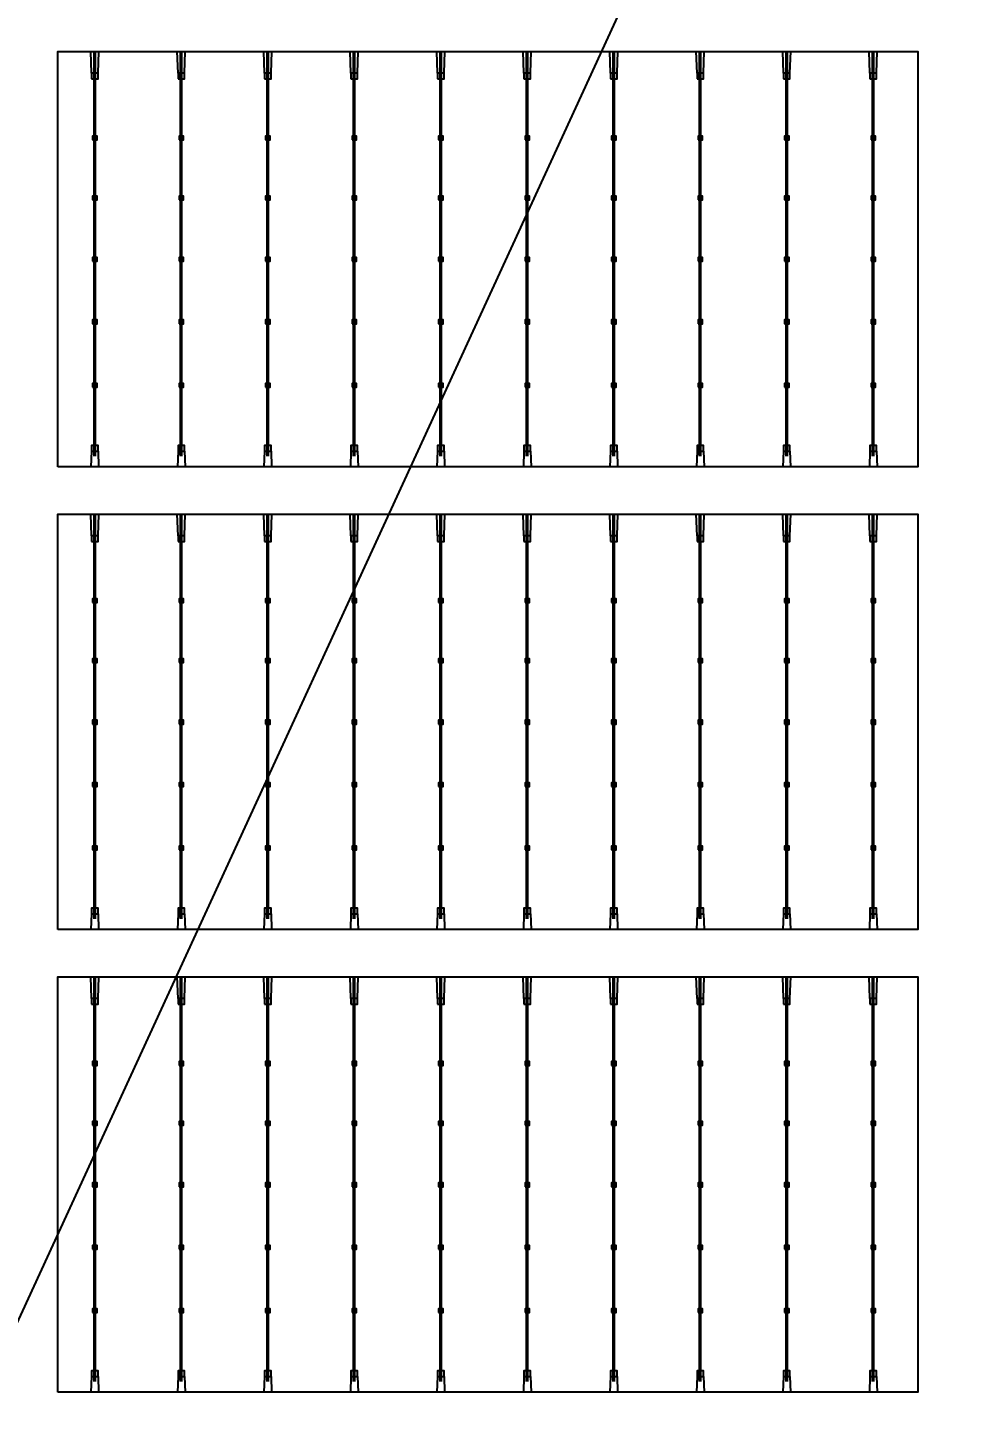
# Model space of a CAD drawing. Header units: millimetres. Extents: x 10297564 to 11610295, y -9287743 to -8409454.
# Drawn here: x 10433895 to 10436488, y -9085170 to -9081302 of the extents above; entities that cross this region are included whole.
import ezdxf

# ---------------------------------------------------------------- set-up
doc = ezdxf.new("R2010")
doc.units = ezdxf.units.MM
doc.header["$LTSCALE"] = 100
doc.layers.add('E1', color=1, linetype='Continuous')
doc.layers.add('Outline', color=5, linetype='Continuous', lineweight=25)
doc.styles.add('HL-S1', font='DotumChe.ttf')
doc.styles.add('MG', font='malgun.ttf')
doc.dimstyles.new('HL-100', dxfattribs={"dimscale": 100, "dimtxt": 3, "dimasz": 4, "dimexe": 2, "dimexo": 2, "dimgap": 1, "dimtad": 1, "dimdec": 0, "dimzin": 0, "dimlunit": 6, "dimtxsty": 'HL-S1', "dimblk": 'DOTSMALL', "dimcen": 4, "dimdle": 2, "dimclrd": 256, "dimclre": 256, "dimclrt": 4, "dimazin": 0, "dimtfac": 1, "dimtdec": 0, "dimtix": 1, "dimtmove": 2, "dimatfit": 3, "dimldrblk": 'DOTSMALL', "dimfxl": 1.5, "dimtolj": 1, "dimtzin": 0, "dimlwd": -1, "dimlwe": -1, "dimarcsym": 0})

# ---------------------------------------------------------------- blocks, each defined once
blk = doc.blocks.new('*D75')
at = {"layer": 'defpoints', "color": 0, "transparency": 16777216}
for p in [(10439230.2, -9073249.8), (10439230.2, -9073249.8), (10423426.7, -9107604.7)]:
    blk.add_point(p, dxfattribs=at)
at = {"layer": 'E1', "color": 1, "transparency": 16777216}
for p, q in [((10439593.6, -9073417), (10439593.6, -9073417)), ((10423593.8, -9107241.3), (10439063, -9073613.2)), ((10423790.1, -9107771.8), (10423790.1, -9107771.8))]:
    blk.add_line(p, q, dxfattribs=at)
for points in [[(10439002.4, -9073585.4), (10439123.6, -9073641.1), (10439230.2, -9073249.8)], [(10423533.3, -9107213.4), (10423654.4, -9107269.1), (10423426.7, -9107604.7)]]:
    blk.add_solid(points, dxfattribs=at)
at = {"layer": 'E1', "color": 7, "transparency": 16777216, "insert": (10430911.1, -9090235.3), "char_height": 500, "attachment_point": 5, "rotation": 65.2972, "style": 'MG'}
blk.add_mtext('\\A1;2711.1', dxfattribs=at)
blk = doc.blocks.new('_DotSmall')
at = {"color": 0, "linetype": 'ByBlock', "const_width": 0.5}
blk.add_lwpolyline([(-0.0625, 0, 1), (0.0625, 0, 1)], format="xyb", close=True, dxfattribs=at)

msp = doc.modelspace()

# ---------------------------------------------------------------- hatches: boundary and pattern name
at = {"true_color": 0x939598}
h = msp.add_hatch(color=252, dxfattribs=at)
h.dxf.hatch_style = 1
h.paths.add_polyline_path([(10434083.9, -9081367.8), (10434079.9, -9081367.8), (10434079.9, -9082496.2), (10434083.9, -9082496.2)])
h = msp.add_hatch(color=252, dxfattribs=at)
h.dxf.hatch_style = 1
h.paths.add_polyline_path([(10434325.2, -9081367.8), (10434321.2, -9081367.8), (10434321.2, -9082496.2), (10434325.2, -9082496.2)])
h = msp.add_hatch(color=252, dxfattribs=at)
h.dxf.hatch_style = 1
h.paths.add_polyline_path([(10434566.5, -9081367.8), (10434562.5, -9081367.8), (10434562.5, -9082496.2), (10434566.5, -9082496.2)])
h = msp.add_hatch(color=252, dxfattribs=at)
h.dxf.hatch_style = 1
h.paths.add_polyline_path([(10434807.8, -9081367.8), (10434803.8, -9081367.8), (10434803.8, -9082496.2), (10434807.8, -9082496.2)])
h = msp.add_hatch(color=252, dxfattribs=at)
h.dxf.hatch_style = 1
h.paths.add_polyline_path([(10435049.1, -9081367.8), (10435045.1, -9081367.8), (10435045.1, -9082496.2), (10435049.1, -9082496.2)])
h = msp.add_hatch(color=252, dxfattribs=at)
h.dxf.hatch_style = 1
h.paths.add_polyline_path([(10435290.4, -9081367.8), (10435286.4, -9081367.8), (10435286.4, -9082496.2), (10435290.4, -9082496.2)])
h = msp.add_hatch(color=252, dxfattribs=at)
h.dxf.hatch_style = 1
h.paths.add_polyline_path([(10435531.7, -9081367.8), (10435527.7, -9081367.8), (10435527.7, -9082496.2), (10435531.7, -9082496.2)])
h = msp.add_hatch(color=252, dxfattribs=at)
h.dxf.hatch_style = 1
h.paths.add_polyline_path([(10435773, -9081367.8), (10435769, -9081367.8), (10435769, -9082496.2), (10435773, -9082496.2)])
h = msp.add_hatch(color=252, dxfattribs=at)
h.dxf.hatch_style = 1
h.paths.add_polyline_path([(10436014.4, -9081367.8), (10436010.3, -9081367.8), (10436010.3, -9082496.2), (10436014.4, -9082496.2)])
h = msp.add_hatch(color=252, dxfattribs=at)
h.dxf.hatch_style = 1
h.paths.add_polyline_path([(10436255.7, -9081367.8), (10436251.6, -9081367.8), (10436251.6, -9082496.2), (10436255.7, -9082496.2)])
h = msp.add_hatch(color=252, dxfattribs=at)
h.dxf.hatch_style = 1
h.paths.add_polyline_path([(10434083.9, -9082658), (10434079.9, -9082658), (10434079.9, -9083786.4), (10434083.9, -9083786.4)])
h = msp.add_hatch(color=252, dxfattribs=at)
h.dxf.hatch_style = 1
h.paths.add_polyline_path([(10434325.2, -9082658), (10434321.2, -9082658), (10434321.2, -9083786.4), (10434325.2, -9083786.4)])
h = msp.add_hatch(color=252, dxfattribs=at)
h.dxf.hatch_style = 1
h.paths.add_polyline_path([(10434566.5, -9082658), (10434562.5, -9082658), (10434562.5, -9083786.4), (10434566.5, -9083786.4)])
h = msp.add_hatch(color=252, dxfattribs=at)
h.dxf.hatch_style = 1
h.paths.add_polyline_path([(10434807.8, -9082658), (10434803.8, -9082658), (10434803.8, -9083786.4), (10434807.8, -9083786.4)])
h = msp.add_hatch(color=252, dxfattribs=at)
h.dxf.hatch_style = 1
h.paths.add_polyline_path([(10435049.1, -9082658), (10435045.1, -9082658), (10435045.1, -9083786.4), (10435049.1, -9083786.4)])
h = msp.add_hatch(color=252, dxfattribs=at)
h.dxf.hatch_style = 1
h.paths.add_polyline_path([(10435290.4, -9082658), (10435286.4, -9082658), (10435286.4, -9083786.4), (10435290.4, -9083786.4)])
h = msp.add_hatch(color=252, dxfattribs=at)
h.dxf.hatch_style = 1
h.paths.add_polyline_path([(10435531.7, -9082658), (10435527.7, -9082658), (10435527.7, -9083786.4), (10435531.7, -9083786.4)])
h = msp.add_hatch(color=252, dxfattribs=at)
h.dxf.hatch_style = 1
h.paths.add_polyline_path([(10435773, -9082658), (10435769, -9082658), (10435769, -9083786.4), (10435773, -9083786.4)])
h = msp.add_hatch(color=252, dxfattribs=at)
h.dxf.hatch_style = 1
h.paths.add_polyline_path([(10436014.4, -9082658), (10436010.3, -9082658), (10436010.3, -9083786.4), (10436014.4, -9083786.4)])
h = msp.add_hatch(color=252, dxfattribs=at)
h.dxf.hatch_style = 1
h.paths.add_polyline_path([(10436255.7, -9082658), (10436251.6, -9082658), (10436251.6, -9083786.4), (10436255.7, -9083786.4)])
h = msp.add_hatch(color=252, dxfattribs=at)
h.dxf.hatch_style = 1
h.paths.add_polyline_path([(10434083.9, -9083948.2), (10434079.9, -9083948.2), (10434079.9, -9085076.7), (10434083.9, -9085076.7)])
h = msp.add_hatch(color=252, dxfattribs=at)
h.dxf.hatch_style = 1
h.paths.add_polyline_path([(10434325.2, -9083948.2), (10434321.2, -9083948.2), (10434321.2, -9085076.7), (10434325.2, -9085076.7)])
h = msp.add_hatch(color=252, dxfattribs=at)
h.dxf.hatch_style = 1
h.paths.add_polyline_path([(10434566.5, -9083948.2), (10434562.5, -9083948.2), (10434562.5, -9085076.7), (10434566.5, -9085076.7)])
h = msp.add_hatch(color=252, dxfattribs=at)
h.dxf.hatch_style = 1
h.paths.add_polyline_path([(10434807.8, -9083948.2), (10434803.8, -9083948.2), (10434803.8, -9085076.7), (10434807.8, -9085076.7)])
h = msp.add_hatch(color=252, dxfattribs=at)
h.dxf.hatch_style = 1
h.paths.add_polyline_path([(10435049.1, -9083948.2), (10435045.1, -9083948.2), (10435045.1, -9085076.7), (10435049.1, -9085076.7)])
h = msp.add_hatch(color=252, dxfattribs=at)
h.dxf.hatch_style = 1
h.paths.add_polyline_path([(10435290.4, -9083948.2), (10435286.4, -9083948.2), (10435286.4, -9085076.7), (10435290.4, -9085076.7)])
h = msp.add_hatch(color=252, dxfattribs=at)
h.dxf.hatch_style = 1
h.paths.add_polyline_path([(10435531.7, -9083948.2), (10435527.7, -9083948.2), (10435527.7, -9085076.7), (10435531.7, -9085076.7)])
h = msp.add_hatch(color=252, dxfattribs=at)
h.dxf.hatch_style = 1
h.paths.add_polyline_path([(10435773, -9083948.2), (10435769, -9083948.2), (10435769, -9085076.7), (10435773, -9085076.7)])
h = msp.add_hatch(color=252, dxfattribs=at)
h.dxf.hatch_style = 1
h.paths.add_polyline_path([(10436014.4, -9083948.2), (10436010.3, -9083948.2), (10436010.3, -9085076.7), (10436014.4, -9085076.7)])
h = msp.add_hatch(color=252, dxfattribs=at)
h.dxf.hatch_style = 1
h.paths.add_polyline_path([(10436255.7, -9083948.2), (10436251.6, -9083948.2), (10436251.6, -9085076.7), (10436255.7, -9085076.7)])

# ---------------------------------------------------------------- linework, layer by layer
for p, q in [((10434072.8, -9081428), (10434070.8, -9081367.8)), ((10434079.9, -9082496.2), (10434079.9, -9081367.8)), ((10434083.9, -9082496.2), (10434083.9, -9081367.8)), ((10434090.9, -9081428), (10434092.9, -9081367.8)), ((10434314.1, -9081428), (10434312.2, -9081367.8)), ((10434321.2, -9082496.2), (10434321.2, -9081367.8)), ((10434325.2, -9082496.2), (10434325.2, -9081367.8)), ((10434332.3, -9081428), (10434334.2, -9081367.8)), ((10434555.4, -9081428), (10434553.5, -9081367.8)), ((10434562.5, -9082496.2), (10434562.5, -9081367.8)), ((10434566.5, -9082496.2), (10434566.5, -9081367.8)), ((10434573.6, -9081428), (10434575.5, -9081367.8)), ((10434796.7, -9081428), (10434794.8, -9081367.8)), ((10434803.8, -9082496.2), (10434803.8, -9081367.8)), ((10434807.8, -9082496.2), (10434807.8, -9081367.8)), ((10434814.9, -9081428), (10434816.8, -9081367.8)), ((10435038, -9081428), (10435036.1, -9081367.8)), ((10435045.1, -9082496.2), (10435045.1, -9081367.8)), ((10435049.1, -9082496.2), (10435049.1, -9081367.8)), ((10435056.2, -9081428), (10435058.1, -9081367.8)), ((10435279.3, -9081428), (10435277.4, -9081367.8)), ((10435286.4, -9082496.2), (10435286.4, -9081367.8)), ((10435290.4, -9082496.2), (10435290.4, -9081367.8)), ((10435297.5, -9081428), (10435299.4, -9081367.8)), ((10435520.7, -9081428), (10435518.7, -9081367.8)), ((10435527.7, -9082496.2), (10435527.7, -9081367.8)), ((10435531.7, -9082496.2), (10435531.7, -9081367.8)), ((10435538.8, -9081428), (10435540.8, -9081367.8)), ((10435762, -9081428), (10435760, -9081367.8)), ((10435769, -9082496.2), (10435769, -9081367.8)), ((10435773, -9082496.2), (10435773, -9081367.8)), ((10435780.1, -9081428), (10435782.1, -9081367.8)), ((10436003.3, -9081428), (10436001.3, -9081367.8)), ((10436010.3, -9082496.2), (10436010.3, -9081367.8)), ((10436014.4, -9082496.2), (10436014.4, -9081367.8)), ((10436021.4, -9081428), (10436023.4, -9081367.8)), ((10436244.6, -9081428), (10436242.6, -9081367.8)), ((10436251.6, -9082496.2), (10436251.6, -9081367.8)), ((10436255.7, -9082496.2), (10436255.7, -9081367.8)), ((10436262.7, -9081428), (10436264.7, -9081367.8)), ((10434081.5, -9081428.7), (10434081.5, -9081771)), ((10434082.3, -9081428.7), (10434082.3, -9081771)), ((10434322.8, -9081428.7), (10434322.8, -9081771)), ((10434323.6, -9081428.7), (10434323.6, -9081771)), ((10434564.1, -9081428.7), (10434564.1, -9081942.3)), ((10434564.9, -9081428.7), (10434564.9, -9081942.3)), ((10434805.4, -9081428.7), (10434805.4, -9081942.3)), ((10434806.2, -9081428.7), (10434806.2, -9081942.3)), ((10435046.7, -9081428.7), (10435046.7, -9081942.3)), ((10435047.5, -9081428.7), (10435047.5, -9081942.3)), ((10435288, -9081428.7), (10435288, -9081942.3)), ((10435288.8, -9081428.7), (10435288.8, -9081942.3)), ((10435529.3, -9081428.7), (10435529.3, -9081942.3)), ((10435530.1, -9081428.7), (10435530.1, -9081942.3)), ((10435770.6, -9081428.7), (10435770.6, -9081942.3)), ((10435771.4, -9081428.7), (10435771.4, -9081942.3)), ((10436011.9, -9081428.7), (10436011.9, -9081942.3)), ((10436012.8, -9081428.7), (10436012.8, -9081942.3)), ((10436253.2, -9081428.7), (10436253.2, -9081942.3)), ((10436254.1, -9081428.7), (10436254.1, -9081942.3)), ((10434081.5, -9081781.5), (10434081.5, -9081942.3)), ((10434082.3, -9081781.5), (10434082.3, -9081942.3)), ((10434322.8, -9081781.5), (10434322.8, -9081942.3)), ((10434323.6, -9081781.5), (10434323.6, -9081942.3)), ((10434081.5, -9081952.8), (10434081.5, -9082116.4)), ((10434082.3, -9081952.8), (10434082.3, -9082116.4)), ((10434322.8, -9081952.8), (10434322.8, -9082293.3)), ((10434323.6, -9081952.8), (10434323.6, -9082293.3)), ((10434564.1, -9081952.8), (10434564.1, -9082293.3)), ((10434564.9, -9081952.8), (10434564.9, -9082293.3)), ((10434805.4, -9081952.8), (10434805.4, -9082293.3)), ((10434806.2, -9081952.8), (10434806.2, -9082293.3)), ((10435046.7, -9081952.8), (10435046.7, -9082293.3)), ((10435047.5, -9081952.8), (10435047.5, -9082293.3)), ((10435288, -9081952.8), (10435288, -9082293.3)), ((10435288.8, -9081952.8), (10435288.8, -9082293.3)), ((10435529.3, -9081952.8), (10435529.3, -9082293.3)), ((10435530.1, -9081952.8), (10435530.1, -9082293.3)), ((10435770.6, -9081952.8), (10435770.6, -9082293.3)), ((10435771.4, -9081952.8), (10435771.4, -9082293.3)), ((10436011.9, -9081952.8), (10436011.9, -9082293.3)), ((10436012.8, -9081952.8), (10436012.8, -9082293.3)), ((10436253.2, -9081952.8), (10436253.2, -9082293.3)), ((10436254.1, -9081952.8), (10436254.1, -9082293.3)), ((10434081.5, -9082126.9), (10434081.5, -9082293.3)), ((10434082.3, -9082126.9), (10434082.3, -9082293.3)), ((10434081.5, -9082303.7), (10434081.5, -9082466.2)), ((10434082.3, -9082303.7), (10434082.3, -9082466.2)), ((10434322.8, -9082303.7), (10434322.8, -9082466.2)), ((10434323.6, -9082303.7), (10434323.6, -9082466.2)), ((10434564.1, -9082303.7), (10434564.1, -9082466.2)), ((10434564.9, -9082303.7), (10434564.9, -9082466.2)), ((10434805.4, -9082303.7), (10434805.4, -9082466.2)), ((10434806.2, -9082303.7), (10434806.2, -9082466.2)), ((10435046.7, -9082303.7), (10435046.7, -9082466.2)), ((10435047.5, -9082303.7), (10435047.5, -9082466.2)), ((10435288, -9082303.7), (10435288, -9082466.2)), ((10435288.8, -9082303.7), (10435288.8, -9082466.2)), ((10435529.3, -9082303.7), (10435529.3, -9082466.2)), ((10435530.1, -9082303.7), (10435530.1, -9082466.2)), ((10435770.6, -9082303.7), (10435770.6, -9082466.2)), ((10435771.4, -9082303.7), (10435771.4, -9082466.2)), ((10436011.9, -9082303.7), (10436011.9, -9082466.2)), ((10436012.8, -9082303.7), (10436012.8, -9082466.2)), ((10436253.2, -9082303.7), (10436253.2, -9082466.2)), ((10436254.1, -9082303.7), (10436254.1, -9082466.2)), ((10434072.8, -9082482.3), (10434071.1, -9082525.5)), ((10434090.9, -9082482.3), (10434092.6, -9082525.5)), ((10434314.1, -9082482.3), (10434312.4, -9082525.5)), ((10434332.3, -9082482.3), (10434333.9, -9082525.5)), ((10434555.4, -9082482.3), (10434553.7, -9082525.5)), ((10434573.6, -9082482.3), (10434575.2, -9082525.5)), ((10434796.7, -9082482.3), (10434795, -9082525.5)), ((10434814.9, -9082482.3), (10434816.6, -9082525.5)), ((10435038, -9082482.3), (10435036.4, -9082525.5)), ((10435056.2, -9082482.3), (10435057.9, -9082525.5)), ((10435279.3, -9082482.3), (10435277.7, -9082525.5)), ((10435297.5, -9082482.3), (10435299.2, -9082525.5)), ((10435520.7, -9082482.3), (10435519, -9082525.5)), ((10435538.8, -9082482.3), (10435540.5, -9082525.5)), ((10435762, -9082482.3), (10435760.3, -9082525.5)), ((10435780.1, -9082482.3), (10435781.8, -9082525.5)), ((10436003.3, -9082482.3), (10436001.6, -9082525.5)), ((10436021.4, -9082482.3), (10436023.1, -9082525.5)), ((10436244.6, -9082482.3), (10436242.9, -9082525.5)), ((10436262.7, -9082482.3), (10436264.4, -9082525.5)), ((10434072.8, -9082718.3), (10434070.8, -9082658)), ((10434079.9, -9083786.4), (10434079.9, -9082658)), ((10434083.9, -9083786.4), (10434083.9, -9082658)), ((10434090.9, -9082718.3), (10434092.9, -9082658)), ((10434314.1, -9082718.3), (10434312.2, -9082658)), ((10434321.2, -9083786.4), (10434321.2, -9082658)), ((10434325.2, -9083786.4), (10434325.2, -9082658)), ((10434332.3, -9082718.3), (10434334.2, -9082658)), ((10434555.4, -9082718.3), (10434553.5, -9082658)), ((10434562.5, -9083786.4), (10434562.5, -9082658)), ((10434566.5, -9083786.4), (10434566.5, -9082658)), ((10434573.6, -9082718.3), (10434575.5, -9082658)), ((10434796.7, -9082718.3), (10434794.8, -9082658)), ((10434803.8, -9083786.4), (10434803.8, -9082658)), ((10434807.8, -9083786.4), (10434807.8, -9082658)), ((10434814.9, -9082718.3), (10434816.8, -9082658)), ((10435038, -9082718.3), (10435036.1, -9082658)), ((10435045.1, -9083786.4), (10435045.1, -9082658)), ((10435049.1, -9083786.4), (10435049.1, -9082658)), ((10435056.2, -9082718.3), (10435058.1, -9082658)), ((10435279.3, -9082718.3), (10435277.4, -9082658)), ((10435286.4, -9083786.4), (10435286.4, -9082658)), ((10435290.4, -9083786.4), (10435290.4, -9082658)), ((10435297.5, -9082718.3), (10435299.4, -9082658)), ((10435520.7, -9082718.3), (10435518.7, -9082658)), ((10435527.7, -9083786.4), (10435527.7, -9082658)), ((10435531.7, -9083786.4), (10435531.7, -9082658)), ((10435538.8, -9082718.3), (10435540.8, -9082658)), ((10435762, -9082718.3), (10435760, -9082658)), ((10435769, -9083786.4), (10435769, -9082658)), ((10435773, -9083786.4), (10435773, -9082658)), ((10435780.1, -9082718.3), (10435782.1, -9082658)), ((10436003.3, -9082718.3), (10436001.3, -9082658)), ((10436010.3, -9083786.4), (10436010.3, -9082658)), ((10436014.4, -9083786.4), (10436014.4, -9082658)), ((10436021.4, -9082718.3), (10436023.4, -9082658)), ((10436244.6, -9082718.3), (10436242.6, -9082658)), ((10436251.6, -9083786.4), (10436251.6, -9082658)), ((10436255.7, -9083786.4), (10436255.7, -9082658)), ((10436262.7, -9082718.3), (10436264.7, -9082658)), ((10434081.5, -9082719), (10434081.5, -9083061.3)), ((10434082.3, -9082719), (10434082.3, -9083061.3)), ((10434322.8, -9082719), (10434322.8, -9083061.3)), ((10434323.6, -9082719), (10434323.6, -9083061.3)), ((10434564.1, -9082719), (10434564.1, -9083232.5)), ((10434564.9, -9082719), (10434564.9, -9083232.5)), ((10434805.4, -9082719), (10434805.4, -9083232.5)), ((10434806.2, -9082719), (10434806.2, -9083232.5)), ((10435046.7, -9082719), (10435046.7, -9083232.5)), ((10435047.5, -9082719), (10435047.5, -9083232.5)), ((10435288, -9082719), (10435288, -9083232.5)), ((10435288.8, -9082719), (10435288.8, -9083232.5)), ((10435529.3, -9082719), (10435529.3, -9083232.5)), ((10435530.1, -9082719), (10435530.1, -9083232.5)), ((10435770.6, -9082719), (10435770.6, -9083232.5)), ((10435771.4, -9082719), (10435771.4, -9083232.5)), ((10436011.9, -9082719), (10436011.9, -9083232.5)), ((10436012.8, -9082719), (10436012.8, -9083232.5)), ((10436253.2, -9082719), (10436253.2, -9083232.5)), ((10436254.1, -9082719), (10436254.1, -9083232.5)), ((10434081.5, -9083071.7), (10434081.5, -9083232.5)), ((10434082.3, -9083071.7), (10434082.3, -9083232.5)), ((10434322.8, -9083071.7), (10434322.8, -9083232.5)), ((10434323.6, -9083071.7), (10434323.6, -9083232.5)), ((10434081.5, -9083243), (10434081.5, -9083406.6)), ((10434082.3, -9083243), (10434082.3, -9083406.6)), ((10434322.8, -9083243), (10434322.8, -9083583.5)), ((10434323.6, -9083243), (10434323.6, -9083583.5)), ((10434564.1, -9083243), (10434564.1, -9083583.5)), ((10434564.9, -9083243), (10434564.9, -9083583.5)), ((10434805.4, -9083243), (10434805.4, -9083583.5)), ((10434806.2, -9083243), (10434806.2, -9083583.5)), ((10435046.7, -9083243), (10435046.7, -9083583.5)), ((10435047.5, -9083243), (10435047.5, -9083583.5)), ((10435288, -9083243), (10435288, -9083583.5)), ((10435288.8, -9083243), (10435288.8, -9083583.5)), ((10435529.3, -9083243), (10435529.3, -9083583.5)), ((10435530.1, -9083243), (10435530.1, -9083583.5)), ((10435770.6, -9083243), (10435770.6, -9083583.5)), ((10435771.4, -9083243), (10435771.4, -9083583.5)), ((10436011.9, -9083243), (10436011.9, -9083583.5)), ((10436012.8, -9083243), (10436012.8, -9083583.5)), ((10436253.2, -9083243), (10436253.2, -9083583.5)), ((10436254.1, -9083243), (10436254.1, -9083583.5)), ((10434081.5, -9083417.1), (10434081.5, -9083583.5)), ((10434082.3, -9083417.1), (10434082.3, -9083583.5)), ((10434081.5, -9083594), (10434081.5, -9083756.4)), ((10434082.3, -9083594), (10434082.3, -9083756.4)), ((10434322.8, -9083594), (10434322.8, -9083756.4)), ((10434323.6, -9083594), (10434323.6, -9083756.4)), ((10434564.1, -9083594), (10434564.1, -9083756.4)), ((10434564.9, -9083594), (10434564.9, -9083756.4)), ((10434805.4, -9083594), (10434805.4, -9083756.4)), ((10434806.2, -9083594), (10434806.2, -9083756.4)), ((10435046.7, -9083594), (10435046.7, -9083756.4)), ((10435047.5, -9083594), (10435047.5, -9083756.4)), ((10435288, -9083594), (10435288, -9083756.4)), ((10435288.8, -9083594), (10435288.8, -9083756.4)), ((10435529.3, -9083594), (10435529.3, -9083756.4)), ((10435530.1, -9083594), (10435530.1, -9083756.4)), ((10435770.6, -9083594), (10435770.6, -9083756.4)), ((10435771.4, -9083594), (10435771.4, -9083756.4)), ((10436011.9, -9083594), (10436011.9, -9083756.4)), ((10436012.8, -9083594), (10436012.8, -9083756.4)), ((10436253.2, -9083594), (10436253.2, -9083756.4)), ((10436254.1, -9083594), (10436254.1, -9083756.4)), ((10434072.8, -9083772.5), (10434071.1, -9083815.7)), ((10434090.9, -9083772.5), (10434092.6, -9083815.7)), ((10434314.1, -9083772.5), (10434312.4, -9083815.7)), ((10434332.3, -9083772.5), (10434333.9, -9083815.7)), ((10434555.4, -9083772.5), (10434553.7, -9083815.7)), ((10434573.6, -9083772.5), (10434575.2, -9083815.7)), ((10434796.7, -9083772.5), (10434795, -9083815.7)), ((10434814.9, -9083772.5), (10434816.6, -9083815.7)), ((10435038, -9083772.5), (10435036.4, -9083815.7)), ((10435056.2, -9083772.5), (10435057.9, -9083815.7)), ((10435279.3, -9083772.5), (10435277.7, -9083815.7)), ((10435297.5, -9083772.5), (10435299.2, -9083815.7)), ((10435520.7, -9083772.5), (10435519, -9083815.7)), ((10435538.8, -9083772.5), (10435540.5, -9083815.7)), ((10435762, -9083772.5), (10435760.3, -9083815.7)), ((10435780.1, -9083772.5), (10435781.8, -9083815.7)), ((10436003.3, -9083772.5), (10436001.6, -9083815.7)), ((10436021.4, -9083772.5), (10436023.1, -9083815.7)), ((10436244.6, -9083772.5), (10436242.9, -9083815.7)), ((10436262.7, -9083772.5), (10436264.4, -9083815.7)), ((10434072.8, -9084008.5), (10434070.8, -9083948.2)), ((10434079.9, -9085076.7), (10434079.9, -9083948.2)), ((10434083.9, -9085076.7), (10434083.9, -9083948.2)), ((10434090.9, -9084008.5), (10434092.9, -9083948.2)), ((10434314.1, -9084008.5), (10434312.2, -9083948.2)), ((10434321.2, -9085076.7), (10434321.2, -9083948.2)), ((10434325.2, -9085076.7), (10434325.2, -9083948.2)), ((10434332.3, -9084008.5), (10434334.2, -9083948.2)), ((10434555.4, -9084008.5), (10434553.5, -9083948.2)), ((10434562.5, -9085076.7), (10434562.5, -9083948.2)), ((10434566.5, -9085076.7), (10434566.5, -9083948.2)), ((10434573.6, -9084008.5), (10434575.5, -9083948.2)), ((10434796.7, -9084008.5), (10434794.8, -9083948.2)), ((10434803.8, -9085076.7), (10434803.8, -9083948.2)), ((10434807.8, -9085076.7), (10434807.8, -9083948.2)), ((10434814.9, -9084008.5), (10434816.8, -9083948.2)), ((10435038, -9084008.5), (10435036.1, -9083948.2)), ((10435045.1, -9085076.7), (10435045.1, -9083948.2)), ((10435049.1, -9085076.7), (10435049.1, -9083948.2)), ((10435056.2, -9084008.5), (10435058.1, -9083948.2)), ((10435279.3, -9084008.5), (10435277.4, -9083948.2)), ((10435286.4, -9085076.7), (10435286.4, -9083948.2)), ((10435290.4, -9085076.7), (10435290.4, -9083948.2)), ((10435297.5, -9084008.5), (10435299.4, -9083948.2)), ((10435520.7, -9084008.5), (10435518.7, -9083948.2)), ((10435527.7, -9085076.7), (10435527.7, -9083948.2)), ((10435531.7, -9085076.7), (10435531.7, -9083948.2)), ((10435538.8, -9084008.5), (10435540.8, -9083948.2)), ((10435762, -9084008.5), (10435760, -9083948.2)), ((10435769, -9085076.7), (10435769, -9083948.2)), ((10435773, -9085076.7), (10435773, -9083948.2)), ((10435780.1, -9084008.5), (10435782.1, -9083948.2)), ((10436003.3, -9084008.5), (10436001.3, -9083948.2)), ((10436010.3, -9085076.7), (10436010.3, -9083948.2)), ((10436014.4, -9085076.7), (10436014.4, -9083948.2)), ((10436021.4, -9084008.5), (10436023.4, -9083948.2)), ((10436244.6, -9084008.5), (10436242.6, -9083948.2)), ((10436251.6, -9085076.7), (10436251.6, -9083948.2)), ((10436255.7, -9085076.7), (10436255.7, -9083948.2)), ((10436262.7, -9084008.5), (10436264.7, -9083948.2)), ((10434081.5, -9084009.2), (10434081.5, -9084351.5)), ((10434082.3, -9084009.2), (10434082.3, -9084351.5)), ((10434322.8, -9084009.2), (10434322.8, -9084351.5)), ((10434323.6, -9084009.2), (10434323.6, -9084351.5)), ((10434564.1, -9084009.2), (10434564.1, -9084522.8)), ((10434564.9, -9084009.2), (10434564.9, -9084522.8)), ((10434805.4, -9084009.2), (10434805.4, -9084522.8)), ((10434806.2, -9084009.2), (10434806.2, -9084522.8)), ((10435046.7, -9084009.2), (10435046.7, -9084522.8)), ((10435047.5, -9084009.2), (10435047.5, -9084522.8)), ((10435288, -9084009.2), (10435288, -9084522.8)), ((10435288.8, -9084009.2), (10435288.8, -9084522.8)), ((10435529.3, -9084009.2), (10435529.3, -9084522.8)), ((10435530.1, -9084009.2), (10435530.1, -9084522.8)), ((10435770.6, -9084009.2), (10435770.6, -9084522.8)), ((10435771.4, -9084009.2), (10435771.4, -9084522.8)), ((10436011.9, -9084009.2), (10436011.9, -9084522.8)), ((10436012.8, -9084009.2), (10436012.8, -9084522.8)), ((10436253.2, -9084009.2), (10436253.2, -9084522.8)), ((10436254.1, -9084009.2), (10436254.1, -9084522.8)), ((10434081.5, -9084361.9), (10434081.5, -9084522.8)), ((10434082.3, -9084361.9), (10434082.3, -9084522.8)), ((10434322.8, -9084361.9), (10434322.8, -9084522.8)), ((10434323.6, -9084361.9), (10434323.6, -9084522.8)), ((10434081.5, -9084533.2), (10434081.5, -9084696.8)), ((10434082.3, -9084533.2), (10434082.3, -9084696.8)), ((10434322.8, -9084533.2), (10434322.8, -9084873.7)), ((10434323.6, -9084533.2), (10434323.6, -9084873.7)), ((10434564.1, -9084533.2), (10434564.1, -9084873.7)), ((10434564.9, -9084533.2), (10434564.9, -9084873.7)), ((10434805.4, -9084533.2), (10434805.4, -9084873.7)), ((10434806.2, -9084533.2), (10434806.2, -9084873.7)), ((10435046.7, -9084533.2), (10435046.7, -9084873.7)), ((10435047.5, -9084533.2), (10435047.5, -9084873.7)), ((10435288, -9084533.2), (10435288, -9084873.7)), ((10435288.8, -9084533.2), (10435288.8, -9084873.7)), ((10435529.3, -9084533.2), (10435529.3, -9084873.7)), ((10435530.1, -9084533.2), (10435530.1, -9084873.7)), ((10435770.6, -9084533.2), (10435770.6, -9084873.7)), ((10435771.4, -9084533.2), (10435771.4, -9084873.7)), ((10436011.9, -9084533.2), (10436011.9, -9084873.7)), ((10436012.8, -9084533.2), (10436012.8, -9084873.7)), ((10436253.2, -9084533.2), (10436253.2, -9084873.7)), ((10436254.1, -9084533.2), (10436254.1, -9084873.7)), ((10434081.5, -9084707.3), (10434081.5, -9084873.7)), ((10434082.3, -9084707.3), (10434082.3, -9084873.7)), ((10434081.5, -9084884.2), (10434081.5, -9085046.7)), ((10434082.3, -9084884.2), (10434082.3, -9085046.7)), ((10434322.8, -9084884.2), (10434322.8, -9085046.7)), ((10434323.6, -9084884.2), (10434323.6, -9085046.7)), ((10434564.1, -9084884.2), (10434564.1, -9085046.7)), ((10434564.9, -9084884.2), (10434564.9, -9085046.7)), ((10434805.4, -9084884.2), (10434805.4, -9085046.7)), ((10434806.2, -9084884.2), (10434806.2, -9085046.7)), ((10435046.7, -9084884.2), (10435046.7, -9085046.7)), ((10435047.5, -9084884.2), (10435047.5, -9085046.7)), ((10435288, -9084884.2), (10435288, -9085046.7)), ((10435288.8, -9084884.2), (10435288.8, -9085046.7)), ((10435529.3, -9084884.2), (10435529.3, -9085046.7)), ((10435530.1, -9084884.2), (10435530.1, -9085046.7)), ((10435770.6, -9084884.2), (10435770.6, -9085046.7)), ((10435771.4, -9084884.2), (10435771.4, -9085046.7)), ((10436011.9, -9084884.2), (10436011.9, -9085046.7)), ((10436012.8, -9084884.2), (10436012.8, -9085046.7)), ((10436253.2, -9084884.2), (10436253.2, -9085046.7)), ((10436254.1, -9084884.2), (10436254.1, -9085046.7)), ((10434072.8, -9085062.7), (10434071.1, -9085105.9)), ((10434090.9, -9085062.7), (10434092.6, -9085105.9)), ((10434314.1, -9085062.7), (10434312.4, -9085105.9)), ((10434332.3, -9085062.7), (10434333.9, -9085105.9)), ((10434555.4, -9085062.7), (10434553.7, -9085105.9)), ((10434573.6, -9085062.7), (10434575.2, -9085105.9)), ((10434796.7, -9085062.7), (10434795, -9085105.9)), ((10434814.9, -9085062.7), (10434816.6, -9085105.9)), ((10435038, -9085062.7), (10435036.4, -9085105.9)), ((10435056.2, -9085062.7), (10435057.9, -9085105.9)), ((10435279.3, -9085062.7), (10435277.7, -9085105.9)), ((10435297.5, -9085062.7), (10435299.2, -9085105.9)), ((10435520.7, -9085062.7), (10435519, -9085105.9)), ((10435538.8, -9085062.7), (10435540.5, -9085105.9)), ((10435762, -9085062.7), (10435760.3, -9085105.9)), ((10435780.1, -9085062.7), (10435781.8, -9085105.9)), ((10436003.3, -9085062.7), (10436001.6, -9085105.9)), ((10436021.4, -9085062.7), (10436023.1, -9085105.9)), ((10436244.6, -9085062.7), (10436242.9, -9085105.9)), ((10436262.7, -9085062.7), (10436264.4, -9085105.9))]:
    msp.add_line(p, q)
at = {"color": 4}
for points in [[(10434072.8, -9081444.1), (10434090.9, -9081444.1), (10434090.9, -9081428), (10434072.8, -9081428)], [(10434314.1, -9081444.1), (10434332.3, -9081444.1), (10434332.3, -9081428), (10434314.1, -9081428)], [(10434555.4, -9081444.1), (10434573.6, -9081444.1), (10434573.6, -9081428), (10434555.4, -9081428)], [(10434796.7, -9081444.1), (10434814.9, -9081444.1), (10434814.9, -9081428), (10434796.7, -9081428)], [(10435038, -9081444.1), (10435056.2, -9081444.1), (10435056.2, -9081428), (10435038, -9081428)], [(10435279.3, -9081444.1), (10435297.5, -9081444.1), (10435297.5, -9081428), (10435279.3, -9081428)], [(10435520.7, -9081444.1), (10435538.8, -9081444.1), (10435538.8, -9081428), (10435520.7, -9081428)], [(10435762, -9081444.1), (10435780.1, -9081444.1), (10435780.1, -9081428), (10435762, -9081428)], [(10436003.3, -9081444.1), (10436021.4, -9081444.1), (10436021.4, -9081428), (10436003.3, -9081428)], [(10436244.6, -9081444.1), (10436262.7, -9081444.1), (10436262.7, -9081428), (10436244.6, -9081428)], [(10434076, -9081614.4), (10434088.5, -9081614.4), (10434088.5, -9081603.9), (10434076, -9081603.9)], [(10434317.3, -9081614.4), (10434329.8, -9081614.4), (10434329.8, -9081603.9), (10434317.3, -9081603.9)], [(10434558.6, -9081614.4), (10434571.1, -9081614.4), (10434571.1, -9081603.9), (10434558.6, -9081603.9)], [(10434799.9, -9081614.4), (10434812.4, -9081614.4), (10434812.4, -9081603.9), (10434799.9, -9081603.9)], [(10435041.2, -9081614.4), (10435053.7, -9081614.4), (10435053.7, -9081603.9), (10435041.2, -9081603.9)], [(10435282.5, -9081614.4), (10435295, -9081614.4), (10435295, -9081603.9), (10435282.5, -9081603.9)], [(10435523.8, -9081614.4), (10435536.3, -9081614.4), (10435536.3, -9081603.9), (10435523.8, -9081603.9)], [(10435765.1, -9081614.4), (10435777.7, -9081614.4), (10435777.7, -9081603.9), (10435765.1, -9081603.9)], [(10436006.4, -9081614.4), (10436019, -9081614.4), (10436019, -9081603.9), (10436006.4, -9081603.9)], [(10436247.7, -9081614.4), (10436260.3, -9081614.4), (10436260.3, -9081603.9), (10436247.7, -9081603.9)], [(10434076, -9081781.5), (10434088.5, -9081781.5), (10434088.5, -9081771), (10434076, -9081771)], [(10434317.3, -9081781.5), (10434329.8, -9081781.5), (10434329.8, -9081771), (10434317.3, -9081771)], [(10434558.6, -9081781.5), (10434571.1, -9081781.5), (10434571.1, -9081771), (10434558.6, -9081771)], [(10434799.9, -9081781.5), (10434812.4, -9081781.5), (10434812.4, -9081771), (10434799.9, -9081771)], [(10435041.2, -9081781.5), (10435053.7, -9081781.5), (10435053.7, -9081771), (10435041.2, -9081771)], [(10435282.5, -9081781.5), (10435295, -9081781.5), (10435295, -9081771), (10435282.5, -9081771)], [(10435523.8, -9081781.5), (10435536.3, -9081781.5), (10435536.3, -9081771), (10435523.8, -9081771)], [(10435765.1, -9081781.5), (10435777.7, -9081781.5), (10435777.7, -9081771), (10435765.1, -9081771)], [(10436006.4, -9081781.5), (10436019, -9081781.5), (10436019, -9081771), (10436006.4, -9081771)], [(10436247.7, -9081781.5), (10436260.3, -9081781.5), (10436260.3, -9081771), (10436247.7, -9081771)], [(10434076, -9081952.8), (10434088.5, -9081952.8), (10434088.5, -9081942.3), (10434076, -9081942.3)], [(10434317.3, -9081952.8), (10434329.8, -9081952.8), (10434329.8, -9081942.3), (10434317.3, -9081942.3)], [(10434558.6, -9081952.8), (10434571.1, -9081952.8), (10434571.1, -9081942.3), (10434558.6, -9081942.3)], [(10434799.9, -9081952.8), (10434812.4, -9081952.8), (10434812.4, -9081942.3), (10434799.9, -9081942.3)], [(10435041.2, -9081952.8), (10435053.7, -9081952.8), (10435053.7, -9081942.3), (10435041.2, -9081942.3)], [(10435282.5, -9081952.8), (10435295, -9081952.8), (10435295, -9081942.3), (10435282.5, -9081942.3)], [(10435523.8, -9081952.8), (10435536.3, -9081952.8), (10435536.3, -9081942.3), (10435523.8, -9081942.3)], [(10435765.1, -9081952.8), (10435777.7, -9081952.8), (10435777.7, -9081942.3), (10435765.1, -9081942.3)], [(10436006.4, -9081952.8), (10436019, -9081952.8), (10436019, -9081942.3), (10436006.4, -9081942.3)], [(10436247.7, -9081952.8), (10436260.3, -9081952.8), (10436260.3, -9081942.3), (10436247.7, -9081942.3)], [(10434076, -9082126.9), (10434088.5, -9082126.9), (10434088.5, -9082116.4), (10434076, -9082116.4)], [(10434317.3, -9082126.9), (10434329.8, -9082126.9), (10434329.8, -9082116.4), (10434317.3, -9082116.4)], [(10434558.6, -9082126.9), (10434571.1, -9082126.9), (10434571.1, -9082116.4), (10434558.6, -9082116.4)], [(10434799.9, -9082126.9), (10434812.4, -9082126.9), (10434812.4, -9082116.4), (10434799.9, -9082116.4)], [(10435041.2, -9082126.9), (10435053.7, -9082126.9), (10435053.7, -9082116.4), (10435041.2, -9082116.4)], [(10435282.5, -9082126.9), (10435295, -9082126.9), (10435295, -9082116.4), (10435282.5, -9082116.4)], [(10435523.8, -9082126.9), (10435536.3, -9082126.9), (10435536.3, -9082116.4), (10435523.8, -9082116.4)], [(10435765.1, -9082126.9), (10435777.7, -9082126.9), (10435777.7, -9082116.4), (10435765.1, -9082116.4)], [(10436006.4, -9082126.9), (10436019, -9082126.9), (10436019, -9082116.4), (10436006.4, -9082116.4)], [(10436247.7, -9082126.9), (10436260.3, -9082126.9), (10436260.3, -9082116.4), (10436247.7, -9082116.4)], [(10434076, -9082303.7), (10434088.5, -9082303.7), (10434088.5, -9082293.3), (10434076, -9082293.3)], [(10434317.3, -9082303.7), (10434329.8, -9082303.7), (10434329.8, -9082293.3), (10434317.3, -9082293.3)], [(10434558.6, -9082303.7), (10434571.1, -9082303.7), (10434571.1, -9082293.3), (10434558.6, -9082293.3)], [(10434799.9, -9082303.7), (10434812.4, -9082303.7), (10434812.4, -9082293.3), (10434799.9, -9082293.3)], [(10435041.2, -9082303.7), (10435053.7, -9082303.7), (10435053.7, -9082293.3), (10435041.2, -9082293.3)], [(10435282.5, -9082303.7), (10435295, -9082303.7), (10435295, -9082293.3), (10435282.5, -9082293.3)], [(10435523.8, -9082303.7), (10435536.3, -9082303.7), (10435536.3, -9082293.3), (10435523.8, -9082293.3)], [(10435765.1, -9082303.7), (10435777.7, -9082303.7), (10435777.7, -9082293.3), (10435765.1, -9082293.3)], [(10436006.4, -9082303.7), (10436019, -9082303.7), (10436019, -9082293.3), (10436006.4, -9082293.3)], [(10436247.7, -9082303.7), (10436260.3, -9082303.7), (10436260.3, -9082293.3), (10436247.7, -9082293.3)], [(10434072.8, -9082482.3), (10434090.9, -9082482.3), (10434090.9, -9082466.2), (10434072.8, -9082466.2)], [(10434314.1, -9082482.3), (10434332.3, -9082482.3), (10434332.3, -9082466.2), (10434314.1, -9082466.2)], [(10434555.4, -9082482.3), (10434573.6, -9082482.3), (10434573.6, -9082466.2), (10434555.4, -9082466.2)], [(10434796.7, -9082482.3), (10434814.9, -9082482.3), (10434814.9, -9082466.2), (10434796.7, -9082466.2)], [(10435038, -9082482.3), (10435056.2, -9082482.3), (10435056.2, -9082466.2), (10435038, -9082466.2)], [(10435279.3, -9082482.3), (10435297.5, -9082482.3), (10435297.5, -9082466.2), (10435279.3, -9082466.2)], [(10435520.7, -9082482.3), (10435538.8, -9082482.3), (10435538.8, -9082466.2), (10435520.7, -9082466.2)], [(10435762, -9082482.3), (10435780.1, -9082482.3), (10435780.1, -9082466.2), (10435762, -9082466.2)], [(10436003.3, -9082482.3), (10436021.4, -9082482.3), (10436021.4, -9082466.2), (10436003.3, -9082466.2)], [(10436244.6, -9082482.3), (10436262.7, -9082482.3), (10436262.7, -9082466.2), (10436244.6, -9082466.2)], [(10434072.8, -9082734.3), (10434090.9, -9082734.3), (10434090.9, -9082718.3), (10434072.8, -9082718.3)], [(10434314.1, -9082734.3), (10434332.3, -9082734.3), (10434332.3, -9082718.3), (10434314.1, -9082718.3)], [(10434555.4, -9082734.3), (10434573.6, -9082734.3), (10434573.6, -9082718.3), (10434555.4, -9082718.3)], [(10434796.7, -9082734.3), (10434814.9, -9082734.3), (10434814.9, -9082718.3), (10434796.7, -9082718.3)], [(10435038, -9082734.3), (10435056.2, -9082734.3), (10435056.2, -9082718.3), (10435038, -9082718.3)], [(10435279.3, -9082734.3), (10435297.5, -9082734.3), (10435297.5, -9082718.3), (10435279.3, -9082718.3)], [(10435520.7, -9082734.3), (10435538.8, -9082734.3), (10435538.8, -9082718.3), (10435520.7, -9082718.3)], [(10435762, -9082734.3), (10435780.1, -9082734.3), (10435780.1, -9082718.3), (10435762, -9082718.3)], [(10436003.3, -9082734.3), (10436021.4, -9082734.3), (10436021.4, -9082718.3), (10436003.3, -9082718.3)], [(10436244.6, -9082734.3), (10436262.7, -9082734.3), (10436262.7, -9082718.3), (10436244.6, -9082718.3)], [(10434076, -9082904.6), (10434088.5, -9082904.6), (10434088.5, -9082894.2), (10434076, -9082894.2)], [(10434317.3, -9082904.6), (10434329.8, -9082904.6), (10434329.8, -9082894.2), (10434317.3, -9082894.2)], [(10434558.6, -9082904.6), (10434571.1, -9082904.6), (10434571.1, -9082894.2), (10434558.6, -9082894.2)], [(10434799.9, -9082904.6), (10434812.4, -9082904.6), (10434812.4, -9082894.2), (10434799.9, -9082894.2)], [(10435041.2, -9082904.6), (10435053.7, -9082904.6), (10435053.7, -9082894.2), (10435041.2, -9082894.2)], [(10435282.5, -9082904.6), (10435295, -9082904.6), (10435295, -9082894.2), (10435282.5, -9082894.2)], [(10435523.8, -9082904.6), (10435536.3, -9082904.6), (10435536.3, -9082894.2), (10435523.8, -9082894.2)], [(10435765.1, -9082904.6), (10435777.7, -9082904.6), (10435777.7, -9082894.2), (10435765.1, -9082894.2)], [(10436006.4, -9082904.6), (10436019, -9082904.6), (10436019, -9082894.2), (10436006.4, -9082894.2)], [(10436247.7, -9082904.6), (10436260.3, -9082904.6), (10436260.3, -9082894.2), (10436247.7, -9082894.2)], [(10434076, -9083071.7), (10434088.5, -9083071.7), (10434088.5, -9083061.3), (10434076, -9083061.3)], [(10434317.3, -9083071.7), (10434329.8, -9083071.7), (10434329.8, -9083061.3), (10434317.3, -9083061.3)], [(10434558.6, -9083071.7), (10434571.1, -9083071.7), (10434571.1, -9083061.3), (10434558.6, -9083061.3)], [(10434799.9, -9083071.7), (10434812.4, -9083071.7), (10434812.4, -9083061.3), (10434799.9, -9083061.3)], [(10435041.2, -9083071.7), (10435053.7, -9083071.7), (10435053.7, -9083061.3), (10435041.2, -9083061.3)], [(10435282.5, -9083071.7), (10435295, -9083071.7), (10435295, -9083061.3), (10435282.5, -9083061.3)], [(10435523.8, -9083071.7), (10435536.3, -9083071.7), (10435536.3, -9083061.3), (10435523.8, -9083061.3)], [(10435765.1, -9083071.7), (10435777.7, -9083071.7), (10435777.7, -9083061.3), (10435765.1, -9083061.3)], [(10436006.4, -9083071.7), (10436019, -9083071.7), (10436019, -9083061.3), (10436006.4, -9083061.3)], [(10436247.7, -9083071.7), (10436260.3, -9083071.7), (10436260.3, -9083061.3), (10436247.7, -9083061.3)], [(10434076, -9083243), (10434088.5, -9083243), (10434088.5, -9083232.5), (10434076, -9083232.5)], [(10434317.3, -9083243), (10434329.8, -9083243), (10434329.8, -9083232.5), (10434317.3, -9083232.5)], [(10434558.6, -9083243), (10434571.1, -9083243), (10434571.1, -9083232.5), (10434558.6, -9083232.5)], [(10434799.9, -9083243), (10434812.4, -9083243), (10434812.4, -9083232.5), (10434799.9, -9083232.5)], [(10435041.2, -9083243), (10435053.7, -9083243), (10435053.7, -9083232.5), (10435041.2, -9083232.5)], [(10435282.5, -9083243), (10435295, -9083243), (10435295, -9083232.5), (10435282.5, -9083232.5)], [(10435523.8, -9083243), (10435536.3, -9083243), (10435536.3, -9083232.5), (10435523.8, -9083232.5)], [(10435765.1, -9083243), (10435777.7, -9083243), (10435777.7, -9083232.5), (10435765.1, -9083232.5)], [(10436006.4, -9083243), (10436019, -9083243), (10436019, -9083232.5), (10436006.4, -9083232.5)], [(10436247.7, -9083243), (10436260.3, -9083243), (10436260.3, -9083232.5), (10436247.7, -9083232.5)], [(10434076, -9083417.1), (10434088.5, -9083417.1), (10434088.5, -9083406.6), (10434076, -9083406.6)], [(10434317.3, -9083417.1), (10434329.8, -9083417.1), (10434329.8, -9083406.6), (10434317.3, -9083406.6)], [(10434558.6, -9083417.1), (10434571.1, -9083417.1), (10434571.1, -9083406.6), (10434558.6, -9083406.6)], [(10434799.9, -9083417.1), (10434812.4, -9083417.1), (10434812.4, -9083406.6), (10434799.9, -9083406.6)], [(10435041.2, -9083417.1), (10435053.7, -9083417.1), (10435053.7, -9083406.6), (10435041.2, -9083406.6)], [(10435282.5, -9083417.1), (10435295, -9083417.1), (10435295, -9083406.6), (10435282.5, -9083406.6)], [(10435523.8, -9083417.1), (10435536.3, -9083417.1), (10435536.3, -9083406.6), (10435523.8, -9083406.6)], [(10435765.1, -9083417.1), (10435777.7, -9083417.1), (10435777.7, -9083406.6), (10435765.1, -9083406.6)], [(10436006.4, -9083417.1), (10436019, -9083417.1), (10436019, -9083406.6), (10436006.4, -9083406.6)], [(10436247.7, -9083417.1), (10436260.3, -9083417.1), (10436260.3, -9083406.6), (10436247.7, -9083406.6)], [(10434076, -9083594), (10434088.5, -9083594), (10434088.5, -9083583.5), (10434076, -9083583.5)], [(10434317.3, -9083594), (10434329.8, -9083594), (10434329.8, -9083583.5), (10434317.3, -9083583.5)], [(10434558.6, -9083594), (10434571.1, -9083594), (10434571.1, -9083583.5), (10434558.6, -9083583.5)], [(10434799.9, -9083594), (10434812.4, -9083594), (10434812.4, -9083583.5), (10434799.9, -9083583.5)], [(10435041.2, -9083594), (10435053.7, -9083594), (10435053.7, -9083583.5), (10435041.2, -9083583.5)], [(10435282.5, -9083594), (10435295, -9083594), (10435295, -9083583.5), (10435282.5, -9083583.5)], [(10435523.8, -9083594), (10435536.3, -9083594), (10435536.3, -9083583.5), (10435523.8, -9083583.5)], [(10435765.1, -9083594), (10435777.7, -9083594), (10435777.7, -9083583.5), (10435765.1, -9083583.5)], [(10436006.4, -9083594), (10436019, -9083594), (10436019, -9083583.5), (10436006.4, -9083583.5)], [(10436247.7, -9083594), (10436260.3, -9083594), (10436260.3, -9083583.5), (10436247.7, -9083583.5)], [(10434072.8, -9083772.5), (10434090.9, -9083772.5), (10434090.9, -9083756.4), (10434072.8, -9083756.4)], [(10434314.1, -9083772.5), (10434332.3, -9083772.5), (10434332.3, -9083756.4), (10434314.1, -9083756.4)], [(10434555.4, -9083772.5), (10434573.6, -9083772.5), (10434573.6, -9083756.4), (10434555.4, -9083756.4)], [(10434796.7, -9083772.5), (10434814.9, -9083772.5), (10434814.9, -9083756.4), (10434796.7, -9083756.4)], [(10435038, -9083772.5), (10435056.2, -9083772.5), (10435056.2, -9083756.4), (10435038, -9083756.4)], [(10435279.3, -9083772.5), (10435297.5, -9083772.5), (10435297.5, -9083756.4), (10435279.3, -9083756.4)], [(10435520.7, -9083772.5), (10435538.8, -9083772.5), (10435538.8, -9083756.4), (10435520.7, -9083756.4)], [(10435762, -9083772.5), (10435780.1, -9083772.5), (10435780.1, -9083756.4), (10435762, -9083756.4)], [(10436003.3, -9083772.5), (10436021.4, -9083772.5), (10436021.4, -9083756.4), (10436003.3, -9083756.4)], [(10436244.6, -9083772.5), (10436262.7, -9083772.5), (10436262.7, -9083756.4), (10436244.6, -9083756.4)], [(10434072.8, -9084024.5), (10434090.9, -9084024.5), (10434090.9, -9084008.5), (10434072.8, -9084008.5)], [(10434314.1, -9084024.5), (10434332.3, -9084024.5), (10434332.3, -9084008.5), (10434314.1, -9084008.5)], [(10434555.4, -9084024.5), (10434573.6, -9084024.5), (10434573.6, -9084008.5), (10434555.4, -9084008.5)], [(10434796.7, -9084024.5), (10434814.9, -9084024.5), (10434814.9, -9084008.5), (10434796.7, -9084008.5)], [(10435038, -9084024.5), (10435056.2, -9084024.5), (10435056.2, -9084008.5), (10435038, -9084008.5)], [(10435279.3, -9084024.5), (10435297.5, -9084024.5), (10435297.5, -9084008.5), (10435279.3, -9084008.5)], [(10435520.7, -9084024.5), (10435538.8, -9084024.5), (10435538.8, -9084008.5), (10435520.7, -9084008.5)], [(10435762, -9084024.5), (10435780.1, -9084024.5), (10435780.1, -9084008.5), (10435762, -9084008.5)], [(10436003.3, -9084024.5), (10436021.4, -9084024.5), (10436021.4, -9084008.5), (10436003.3, -9084008.5)], [(10436244.6, -9084024.5), (10436262.7, -9084024.5), (10436262.7, -9084008.5), (10436244.6, -9084008.5)], [(10434076, -9084194.8), (10434088.5, -9084194.8), (10434088.5, -9084184.4), (10434076, -9084184.4)], [(10434317.3, -9084194.8), (10434329.8, -9084194.8), (10434329.8, -9084184.4), (10434317.3, -9084184.4)], [(10434558.6, -9084194.8), (10434571.1, -9084194.8), (10434571.1, -9084184.4), (10434558.6, -9084184.4)], [(10434799.9, -9084194.8), (10434812.4, -9084194.8), (10434812.4, -9084184.4), (10434799.9, -9084184.4)], [(10435041.2, -9084194.8), (10435053.7, -9084194.8), (10435053.7, -9084184.4), (10435041.2, -9084184.4)], [(10435282.5, -9084194.8), (10435295, -9084194.8), (10435295, -9084184.4), (10435282.5, -9084184.4)], [(10435523.8, -9084194.8), (10435536.3, -9084194.8), (10435536.3, -9084184.4), (10435523.8, -9084184.4)], [(10435765.1, -9084194.8), (10435777.7, -9084194.8), (10435777.7, -9084184.4), (10435765.1, -9084184.4)], [(10436006.4, -9084194.8), (10436019, -9084194.8), (10436019, -9084184.4), (10436006.4, -9084184.4)], [(10436247.7, -9084194.8), (10436260.3, -9084194.8), (10436260.3, -9084184.4), (10436247.7, -9084184.4)], [(10434076, -9084361.9), (10434088.5, -9084361.9), (10434088.5, -9084351.5), (10434076, -9084351.5)], [(10434317.3, -9084361.9), (10434329.8, -9084361.9), (10434329.8, -9084351.5), (10434317.3, -9084351.5)], [(10434558.6, -9084361.9), (10434571.1, -9084361.9), (10434571.1, -9084351.5), (10434558.6, -9084351.5)], [(10434799.9, -9084361.9), (10434812.4, -9084361.9), (10434812.4, -9084351.5), (10434799.9, -9084351.5)], [(10435041.2, -9084361.9), (10435053.7, -9084361.9), (10435053.7, -9084351.5), (10435041.2, -9084351.5)], [(10435282.5, -9084361.9), (10435295, -9084361.9), (10435295, -9084351.5), (10435282.5, -9084351.5)], [(10435523.8, -9084361.9), (10435536.3, -9084361.9), (10435536.3, -9084351.5), (10435523.8, -9084351.5)], [(10435765.1, -9084361.9), (10435777.7, -9084361.9), (10435777.7, -9084351.5), (10435765.1, -9084351.5)], [(10436006.4, -9084361.9), (10436019, -9084361.9), (10436019, -9084351.5), (10436006.4, -9084351.5)], [(10436247.7, -9084361.9), (10436260.3, -9084361.9), (10436260.3, -9084351.5), (10436247.7, -9084351.5)], [(10434076, -9084533.2), (10434088.5, -9084533.2), (10434088.5, -9084522.8), (10434076, -9084522.8)], [(10434317.3, -9084533.2), (10434329.8, -9084533.2), (10434329.8, -9084522.8), (10434317.3, -9084522.8)], [(10434558.6, -9084533.2), (10434571.1, -9084533.2), (10434571.1, -9084522.8), (10434558.6, -9084522.8)], [(10434799.9, -9084533.2), (10434812.4, -9084533.2), (10434812.4, -9084522.8), (10434799.9, -9084522.8)], [(10435041.2, -9084533.2), (10435053.7, -9084533.2), (10435053.7, -9084522.8), (10435041.2, -9084522.8)], [(10435282.5, -9084533.2), (10435295, -9084533.2), (10435295, -9084522.8), (10435282.5, -9084522.8)], [(10435523.8, -9084533.2), (10435536.3, -9084533.2), (10435536.3, -9084522.8), (10435523.8, -9084522.8)], [(10435765.1, -9084533.2), (10435777.7, -9084533.2), (10435777.7, -9084522.8), (10435765.1, -9084522.8)], [(10436006.4, -9084533.2), (10436019, -9084533.2), (10436019, -9084522.8), (10436006.4, -9084522.8)], [(10436247.7, -9084533.2), (10436260.3, -9084533.2), (10436260.3, -9084522.8), (10436247.7, -9084522.8)], [(10434076, -9084707.3), (10434088.5, -9084707.3), (10434088.5, -9084696.8), (10434076, -9084696.8)], [(10434317.3, -9084707.3), (10434329.8, -9084707.3), (10434329.8, -9084696.8), (10434317.3, -9084696.8)], [(10434558.6, -9084707.3), (10434571.1, -9084707.3), (10434571.1, -9084696.8), (10434558.6, -9084696.8)], [(10434799.9, -9084707.3), (10434812.4, -9084707.3), (10434812.4, -9084696.8), (10434799.9, -9084696.8)], [(10435041.2, -9084707.3), (10435053.7, -9084707.3), (10435053.7, -9084696.8), (10435041.2, -9084696.8)], [(10435282.5, -9084707.3), (10435295, -9084707.3), (10435295, -9084696.8), (10435282.5, -9084696.8)], [(10435523.8, -9084707.3), (10435536.3, -9084707.3), (10435536.3, -9084696.8), (10435523.8, -9084696.8)], [(10435765.1, -9084707.3), (10435777.7, -9084707.3), (10435777.7, -9084696.8), (10435765.1, -9084696.8)], [(10436006.4, -9084707.3), (10436019, -9084707.3), (10436019, -9084696.8), (10436006.4, -9084696.8)], [(10436247.7, -9084707.3), (10436260.3, -9084707.3), (10436260.3, -9084696.8), (10436247.7, -9084696.8)], [(10434076, -9084884.2), (10434088.5, -9084884.2), (10434088.5, -9084873.7), (10434076, -9084873.7)], [(10434317.3, -9084884.2), (10434329.8, -9084884.2), (10434329.8, -9084873.7), (10434317.3, -9084873.7)], [(10434558.6, -9084884.2), (10434571.1, -9084884.2), (10434571.1, -9084873.7), (10434558.6, -9084873.7)], [(10434799.9, -9084884.2), (10434812.4, -9084884.2), (10434812.4, -9084873.7), (10434799.9, -9084873.7)], [(10435041.2, -9084884.2), (10435053.7, -9084884.2), (10435053.7, -9084873.7), (10435041.2, -9084873.7)], [(10435282.5, -9084884.2), (10435295, -9084884.2), (10435295, -9084873.7), (10435282.5, -9084873.7)], [(10435523.8, -9084884.2), (10435536.3, -9084884.2), (10435536.3, -9084873.7), (10435523.8, -9084873.7)], [(10435765.1, -9084884.2), (10435777.7, -9084884.2), (10435777.7, -9084873.7), (10435765.1, -9084873.7)], [(10436006.4, -9084884.2), (10436019, -9084884.2), (10436019, -9084873.7), (10436006.4, -9084873.7)], [(10436247.7, -9084884.2), (10436260.3, -9084884.2), (10436260.3, -9084873.7), (10436247.7, -9084873.7)], [(10434072.8, -9085062.7), (10434090.9, -9085062.7), (10434090.9, -9085046.7), (10434072.8, -9085046.7)], [(10434314.1, -9085062.7), (10434332.3, -9085062.7), (10434332.3, -9085046.7), (10434314.1, -9085046.7)], [(10434555.4, -9085062.7), (10434573.6, -9085062.7), (10434573.6, -9085046.7), (10434555.4, -9085046.7)], [(10434796.7, -9085062.7), (10434814.9, -9085062.7), (10434814.9, -9085046.7), (10434796.7, -9085046.7)], [(10435038, -9085062.7), (10435056.2, -9085062.7), (10435056.2, -9085046.7), (10435038, -9085046.7)], [(10435279.3, -9085062.7), (10435297.5, -9085062.7), (10435297.5, -9085046.7), (10435279.3, -9085046.7)], [(10435520.7, -9085062.7), (10435538.8, -9085062.7), (10435538.8, -9085046.7), (10435520.7, -9085046.7)], [(10435762, -9085062.7), (10435780.1, -9085062.7), (10435780.1, -9085046.7), (10435762, -9085046.7)], [(10436003.3, -9085062.7), (10436021.4, -9085062.7), (10436021.4, -9085046.7), (10436003.3, -9085046.7)], [(10436244.6, -9085062.7), (10436262.7, -9085062.7), (10436262.7, -9085046.7), (10436244.6, -9085046.7)]]:
    msp.add_lwpolyline(points, close=True, dxfattribs=at)
at = {"layer": 'Outline'}
for points in [[(10433978.6, -9082525.5), (10433978.6, -9081367.8), (10436377.7, -9081367.8), (10436377.7, -9082525.5)], [(10433978.6, -9083815.7), (10433978.6, -9082658), (10436377.7, -9082658), (10436377.7, -9083815.7)], [(10433978.6, -9085105.9), (10433978.6, -9083948.2), (10436377.7, -9083948.2), (10436377.7, -9085105.9)]]:
    msp.add_lwpolyline(points, close=True, dxfattribs=at)

# ---------------------------------------------------------------- dimensions: what is measured, and where the dimension line sits
at = {"layer": 'E1'}
dim = msp.add_aligned_dim(p1=(10423426.7, -9107604.7), p2=(10439230.2, -9073249.8), distance=0, text='2711.1', dimstyle='HL-100', override={"dimscale": 200, "dimtxt": 2.5, "dimasz": 2, "dimtxsty": 'MG', "dimsah": 1, "dimclrd": 1, "dimclre": 1, "dimclrt": 7}, dxfattribs=at)
dim.commit()
dim.dimension.update_dxf_attribs({"geometry": '*D75', "text_midpoint": (10430911.1, -9090235.3)})

doc.saveas('drawing.dxf')
